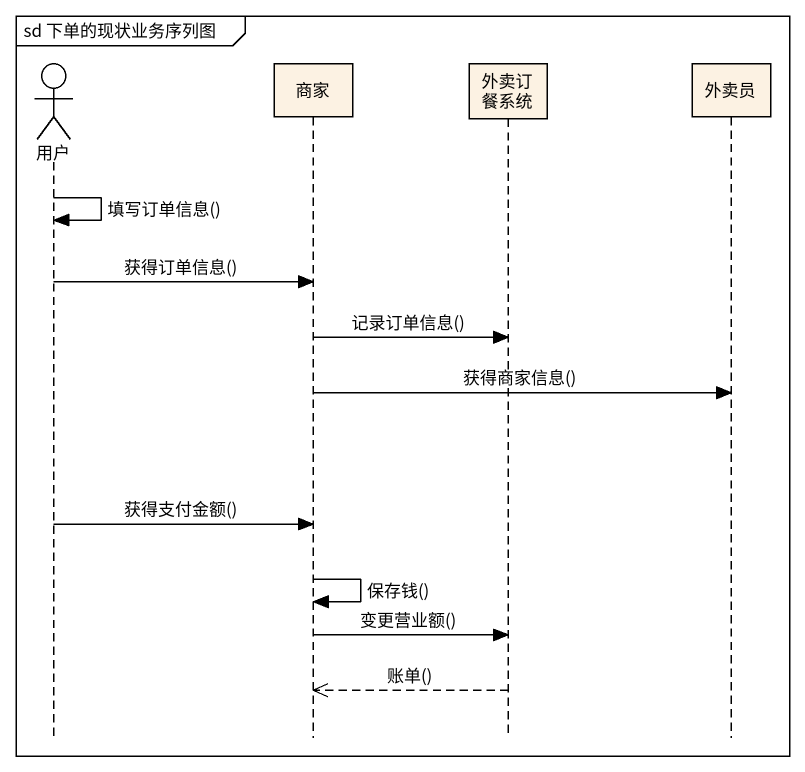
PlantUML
@startuml
mainframe sd 下单的现状业务序列图
hide footbox
actor 用户
participant 商家
participant 外卖订餐系统
participant 外卖员

用户 -> 用户 : 填写订单信息()
用户 -> 商家 : 获得订单信息()
商家 -> 外卖订餐系统 : 记录订单信息()
商家 -> 外卖员 : 获得商家信息()
用户 -> 商家 : 获得支付金额()
商家 -> 商家 : 保存钱()
商家 -> 外卖订餐系统 : 变更营业额()
外卖订餐系统 -->> 商家 : 账单()
@enduml
